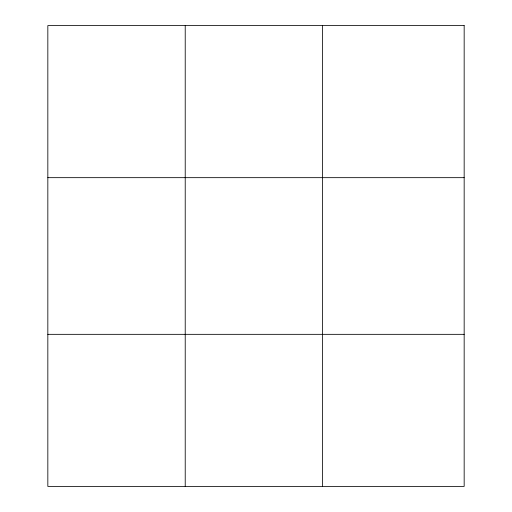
<?xml version="1.0" encoding="UTF-8"?>
<svg xmlns="http://www.w3.org/2000/svg" width="512" height="512" viewBox="0 0 512 512"><rect width="100%" height="100%" fill="white"/><g stroke="black" fill="none" stroke-linecap="round" stroke-linejoin="round"><path stroke-width="0.77" d="M185.222 486.4L185.222 25.6M322.611 486.4L322.611 25.6M47.834 177.664L464.166 177.664M47.834 334.336L464.166 334.336M464.166 25.6L464.166 486.4L47.834 486.4L47.834 25.6L464.166 25.6"/></g></svg>
